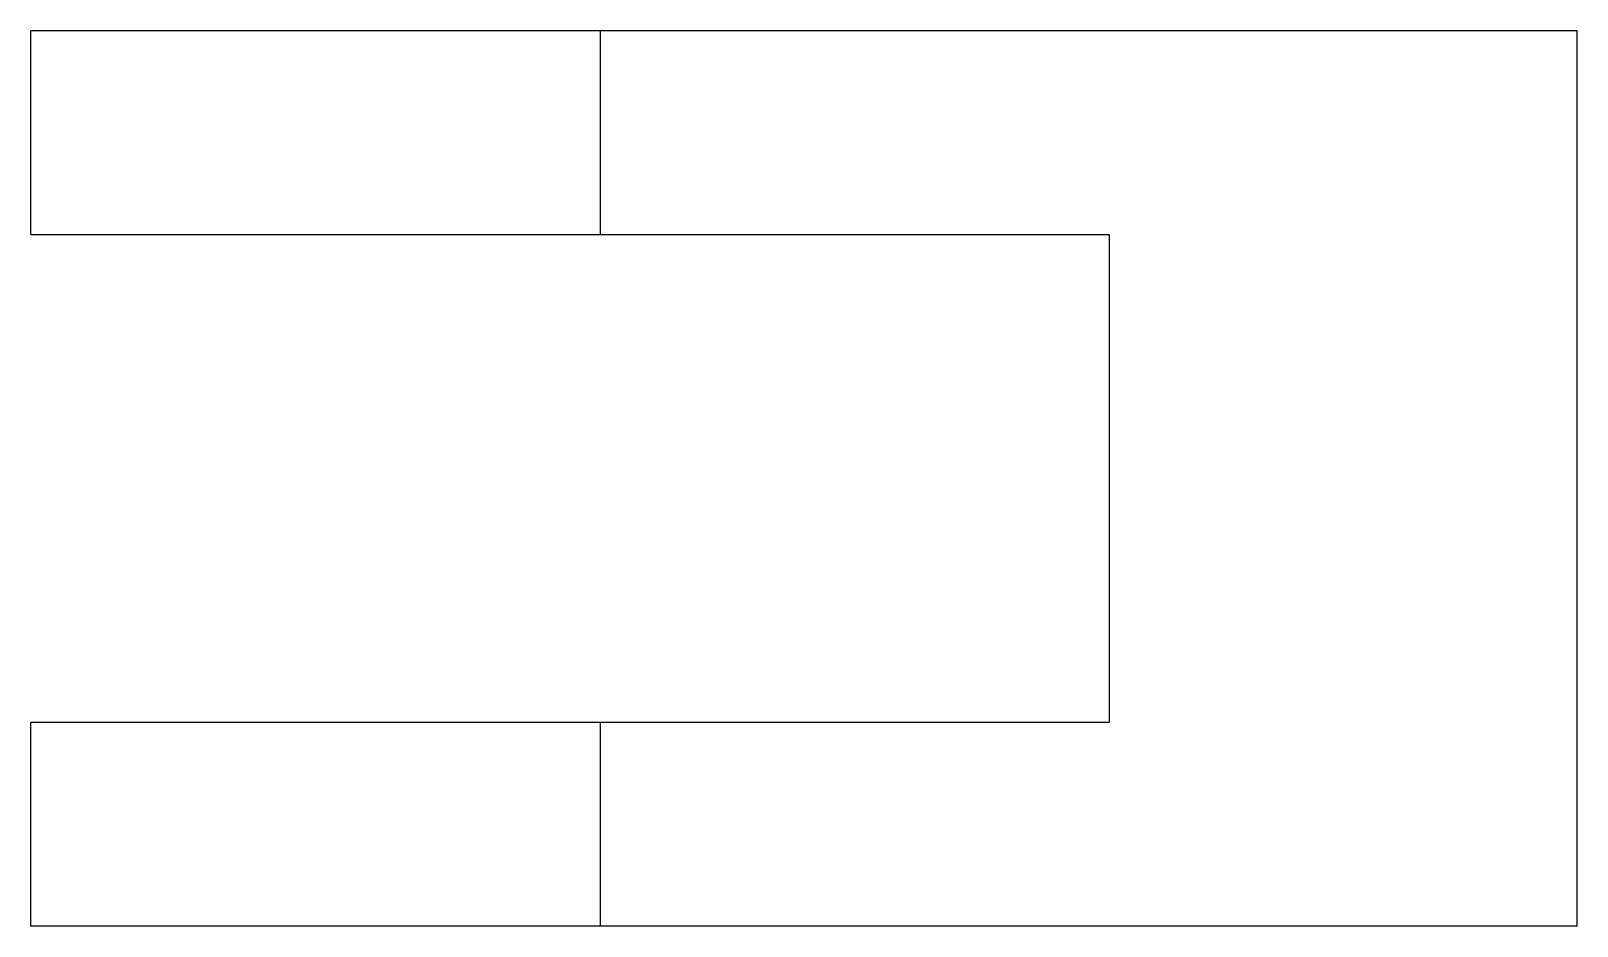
# Model space of a CAD drawing. Header units: metres. Extents: x -6.5 to 31.5, y -22 to 0.
import ezdxf

# ---------------------------------------------------------------- set-up
doc = ezdxf.new("R2010")
doc.units = ezdxf.units.M

msp = doc.modelspace()

# ---------------------------------------------------------------- linework, layer by layer
for points in [[(-6.5, -5), (-6.5, -4.9), (-6.5, -4.8), (-6.5, -4.7), (-6.5, -4.6), (-6.5, -4.5), (-6.5, -4.4), (-6.5, -4.3), (-6.5, -4.2), (-6.5, -4.1), (-6.5, -4), (-6.5, -3.9), (-6.5, -3.8), (-6.5, -3.7), (-6.5, -3.6), (-6.5, -3.5), (-6.5, -3.4), (-6.5, -3.3), (-6.5, -3.2), (-6.5, -3.1), (-6.5, -3), (-6.5, -2.9), (-6.5, -2.8), (-6.5, -2.7), (-6.5, -2.6), (-6.5, -2.5), (-6.5, -2.4), (-6.5, -2.3), (-6.5, -2.2), (-6.5, -2.1), (-6.5, -2), (-6.5, -1.9), (-6.5, -1.8), (-6.5, -1.7), (-6.5, -1.6), (-6.5, -1.5), (-6.5, -1.4), (-6.5, -1.3), (-6.5, -1.2), (-6.5, -1.1), (-6.5, -1), (-6.5, -0.9), (-6.5, -0.8), (-6.5, -0.7), (-6.5, -0.6), (-6.5, -0.5), (-6.5, -0.4), (-6.5, -0.3), (-6.5, -0.2), (-6.5, -0.1), (-6.5, 0)], [(7.5, 0), (7.451, 0), (7.402, 0), (7.353, 0), (7.262, 0), (7.117, 0), (6.972, 0), (6.827, 0), (6.607, 0), (6.373, 0), (6.14, 0), (5.884, 0), (5.574, 0), (5.263, 0), (4.953, 0), (4.599, 0), (4.227, 0), (3.856, 0), (3.478, 0), (3.064, 0), (2.649, 0), (2.235, 0), (1.808, 0), (1.372, 0), (0.936, 0), (0.5, 0), (0.064, 0), (-0.372, 0), (-0.808, 0), (-1.235, 0), (-1.649, 0), (-2.064, 0), (-2.478, 0), (-2.856, 0), (-3.227, 0), (-3.599, 0), (-3.953, 0), (-4.263, 0), (-4.574, 0), (-4.884, 0), (-5.14, 0), (-5.373, 0), (-5.607, 0), (-5.827, 0), (-5.972, 0), (-6.117, 0), (-6.262, 0), (-6.353, 0), (-6.402, 0), (-6.451, 0), (-6.5, 0)], [(7.5, -5), (7.5, -4.9), (7.5, -4.8), (7.5, -4.7), (7.5, -4.6), (7.5, -4.5), (7.5, -4.4), (7.5, -4.3), (7.5, -4.2), (7.5, -4.1), (7.5, -4), (7.5, -3.9), (7.5, -3.8), (7.5, -3.7), (7.5, -3.6), (7.5, -3.5), (7.5, -3.4), (7.5, -3.3), (7.5, -3.2), (7.5, -3.1), (7.5, -3), (7.5, -2.9), (7.5, -2.8), (7.5, -2.7), (7.5, -2.6), (7.5, -2.5), (7.5, -2.4), (7.5, -2.3), (7.5, -2.2), (7.5, -2.1), (7.5, -2), (7.5, -1.9), (7.5, -1.8), (7.5, -1.7), (7.5, -1.6), (7.5, -1.5), (7.5, -1.4), (7.5, -1.3), (7.5, -1.2), (7.5, -1.1), (7.5, -1), (7.5, -0.9), (7.5, -0.8), (7.5, -0.7), (7.5, -0.6), (7.5, -0.5), (7.5, -0.4), (7.5, -0.3), (7.5, -0.2), (7.5, -0.1), (7.5, 0)], [(31.5, 0), (31.02, 0), (30.54, 0), (30.06, 0), (29.58, 0), (29.1, 0), (28.62, 0), (28.14, 0), (27.66, 0), (27.18, 0), (26.7, 0), (26.22, 0), (25.74, 0), (25.26, 0), (24.78, 0), (24.3, 0), (23.82, 0), (23.34, 0), (22.86, 0), (22.38, 0), (21.9, 0), (21.42, 0), (20.94, 0), (20.46, 0), (19.98, 0), (19.5, 0), (19.02, 0), (18.54, 0), (18.06, 0), (17.58, 0), (17.1, 0), (16.62, 0), (16.14, 0), (15.66, 0), (15.18, 0), (14.7, 0), (14.22, 0), (13.74, 0), (13.26, 0), (12.78, 0), (12.3, 0), (11.82, 0), (11.34, 0), (10.86, 0), (10.38, 0), (9.9, 0), (9.42, 0), (8.94, 0), (8.46, 0), (7.98, 0), (7.5, 0)], [(31.5, -22), (31.5, -21.56), (31.5, -21.12), (31.5, -20.68), (31.5, -20.24), (31.5, -19.8), (31.5, -19.36), (31.5, -18.92), (31.5, -18.48), (31.5, -18.04), (31.5, -17.6), (31.5, -17.16), (31.5, -16.72), (31.5, -16.28), (31.5, -15.84), (31.5, -15.4), (31.5, -14.96), (31.5, -14.52), (31.5, -14.08), (31.5, -13.64), (31.5, -13.2), (31.5, -12.76), (31.5, -12.32), (31.5, -11.88), (31.5, -11.44), (31.5, -11), (31.5, -10.56), (31.5, -10.12), (31.5, -9.68), (31.5, -9.24), (31.5, -8.8), (31.5, -8.36), (31.5, -7.92), (31.5, -7.48), (31.5, -7.04), (31.5, -6.6), (31.5, -6.16), (31.5, -5.72), (31.5, -5.28), (31.5, -4.84), (31.5, -4.4), (31.5, -3.96), (31.5, -3.52), (31.5, -3.08), (31.5, -2.64), (31.5, -2.2), (31.5, -1.76), (31.5, -1.32), (31.5, -0.88), (31.5, -0.44), (31.5, 0)], [(-6.5, -5), (-6.451, -5), (-6.402, -5), (-6.353, -5), (-6.262, -5), (-6.117, -5), (-5.972, -5), (-5.827, -5), (-5.607, -5), (-5.373, -5), (-5.14, -5), (-4.884, -5), (-4.574, -5), (-4.263, -5), (-3.953, -5), (-3.599, -5), (-3.227, -5), (-2.856, -5), (-2.478, -5), (-2.064, -5), (-1.649, -5), (-1.235, -5), (-0.808, -5), (-0.372, -5), (0.064, -5), (0.5, -5), (0.936, -5), (1.372, -5), (1.808, -5), (2.235, -5), (2.649, -5), (3.064, -5), (3.478, -5), (3.856, -5), (4.227, -5), (4.599, -5), (4.953, -5), (5.263, -5), (5.574, -5), (5.884, -5), (6.14, -5), (6.373, -5), (6.607, -5), (6.827, -5), (6.972, -5), (7.117, -5), (7.262, -5), (7.353, -5), (7.402, -5), (7.451, -5), (7.5, -5)], [(7.5, -5), (7.75, -5), (8, -5), (8.25, -5), (8.5, -5), (8.75, -5), (9, -5), (9.25, -5), (9.5, -5), (9.75, -5), (10, -5), (10.25, -5), (10.5, -5), (10.75, -5), (11, -5), (11.25, -5), (11.5, -5), (11.75, -5), (12, -5), (12.25, -5), (12.5, -5), (12.75, -5), (13, -5), (13.25, -5), (13.5, -5), (13.75, -5), (14, -5), (14.25, -5), (14.5, -5), (14.75, -5), (15, -5), (15.25, -5), (15.5, -5), (15.75, -5), (16, -5), (16.25, -5), (16.5, -5), (16.75, -5), (17, -5), (17.25, -5), (17.5, -5), (17.75, -5), (18, -5), (18.25, -5), (18.5, -5), (18.75, -5), (19, -5), (19.25, -5), (19.5, -5), (19.75, -5), (20, -5)], [(20, -5), (20, -5.24), (20, -5.48), (20, -5.72), (20, -5.96), (20, -6.2), (20, -6.44), (20, -6.68), (20, -6.92), (20, -7.16), (20, -7.4), (20, -7.64), (20, -7.88), (20, -8.12), (20, -8.36), (20, -8.6), (20, -8.84), (20, -9.08), (20, -9.32), (20, -9.56), (20, -9.8), (20, -10.04), (20, -10.28), (20, -10.52), (20, -10.76), (20, -11), (20, -11.24), (20, -11.48), (20, -11.72), (20, -11.96), (20, -12.2), (20, -12.44), (20, -12.68), (20, -12.92), (20, -13.16), (20, -13.4), (20, -13.64), (20, -13.88), (20, -14.12), (20, -14.36), (20, -14.6), (20, -14.84), (20, -15.08), (20, -15.32), (20, -15.56), (20, -15.8), (20, -16.04), (20, -16.28), (20, -16.52), (20, -16.76), (20, -17)], [(7.5, -17), (7.451, -17), (7.402, -17), (7.353, -17), (7.262, -17), (7.117, -17), (6.972, -17), (6.827, -17), (6.607, -17), (6.373, -17), (6.14, -17), (5.884, -17), (5.574, -17), (5.263, -17), (4.953, -17), (4.599, -17), (4.227, -17), (3.856, -17), (3.478, -17), (3.064, -17), (2.649, -17), (2.235, -17), (1.808, -17), (1.372, -17), (0.936, -17), (0.5, -17), (0.064, -17), (-0.372, -17), (-0.808, -17), (-1.235, -17), (-1.649, -17), (-2.064, -17), (-2.478, -17), (-2.856, -17), (-3.227, -17), (-3.599, -17), (-3.953, -17), (-4.263, -17), (-4.574, -17), (-4.884, -17), (-5.14, -17), (-5.373, -17), (-5.607, -17), (-5.827, -17), (-5.972, -17), (-6.117, -17), (-6.262, -17), (-6.353, -17), (-6.402, -17), (-6.451, -17), (-6.5, -17)], [(-6.5, -22), (-6.5, -21.9), (-6.5, -21.8), (-6.5, -21.7), (-6.5, -21.6), (-6.5, -21.5), (-6.5, -21.4), (-6.5, -21.3), (-6.5, -21.2), (-6.5, -21.1), (-6.5, -21), (-6.5, -20.9), (-6.5, -20.8), (-6.5, -20.7), (-6.5, -20.6), (-6.5, -20.5), (-6.5, -20.4), (-6.5, -20.3), (-6.5, -20.2), (-6.5, -20.1), (-6.5, -20), (-6.5, -19.9), (-6.5, -19.8), (-6.5, -19.7), (-6.5, -19.6), (-6.5, -19.5), (-6.5, -19.4), (-6.5, -19.3), (-6.5, -19.2), (-6.5, -19.1), (-6.5, -19), (-6.5, -18.9), (-6.5, -18.8), (-6.5, -18.7), (-6.5, -18.6), (-6.5, -18.5), (-6.5, -18.4), (-6.5, -18.3), (-6.5, -18.2), (-6.5, -18.1), (-6.5, -18), (-6.5, -17.9), (-6.5, -17.8), (-6.5, -17.7), (-6.5, -17.6), (-6.5, -17.5), (-6.5, -17.4), (-6.5, -17.3), (-6.5, -17.2), (-6.5, -17.1), (-6.5, -17)], [(20, -17), (19.75, -17), (19.5, -17), (19.25, -17), (19, -17), (18.75, -17), (18.5, -17), (18.25, -17), (18, -17), (17.75, -17), (17.5, -17), (17.25, -17), (17, -17), (16.75, -17), (16.5, -17), (16.25, -17), (16, -17), (15.75, -17), (15.5, -17), (15.25, -17), (15, -17), (14.75, -17), (14.5, -17), (14.25, -17), (14, -17), (13.75, -17), (13.5, -17), (13.25, -17), (13, -17), (12.75, -17), (12.5, -17), (12.25, -17), (12, -17), (11.75, -17), (11.5, -17), (11.25, -17), (11, -17), (10.75, -17), (10.5, -17), (10.25, -17), (10, -17), (9.75, -17), (9.5, -17), (9.25, -17), (9, -17), (8.75, -17), (8.5, -17), (8.25, -17), (8, -17), (7.75, -17), (7.5, -17)], [(7.5, -22), (7.5, -21.9), (7.5, -21.8), (7.5, -21.7), (7.5, -21.6), (7.5, -21.5), (7.5, -21.4), (7.5, -21.3), (7.5, -21.2), (7.5, -21.1), (7.5, -21), (7.5, -20.9), (7.5, -20.8), (7.5, -20.7), (7.5, -20.6), (7.5, -20.5), (7.5, -20.4), (7.5, -20.3), (7.5, -20.2), (7.5, -20.1), (7.5, -20), (7.5, -19.9), (7.5, -19.8), (7.5, -19.7), (7.5, -19.6), (7.5, -19.5), (7.5, -19.4), (7.5, -19.3), (7.5, -19.2), (7.5, -19.1), (7.5, -19), (7.5, -18.9), (7.5, -18.8), (7.5, -18.7), (7.5, -18.6), (7.5, -18.5), (7.5, -18.4), (7.5, -18.3), (7.5, -18.2), (7.5, -18.1), (7.5, -18), (7.5, -17.9), (7.5, -17.8), (7.5, -17.7), (7.5, -17.6), (7.5, -17.5), (7.5, -17.4), (7.5, -17.3), (7.5, -17.2), (7.5, -17.1), (7.5, -17)], [(7.5, -22), (7.451, -22), (7.402, -22), (7.353, -22), (7.262, -22), (7.117, -22), (6.972, -22), (6.827, -22), (6.607, -22), (6.373, -22), (6.14, -22), (5.884, -22), (5.574, -22), (5.263, -22), (4.953, -22), (4.599, -22), (4.227, -22), (3.856, -22), (3.478, -22), (3.064, -22), (2.649, -22), (2.235, -22), (1.808, -22), (1.372, -22), (0.936, -22), (0.5, -22), (0.064, -22), (-0.372, -22), (-0.808, -22), (-1.235, -22), (-1.649, -22), (-2.064, -22), (-2.478, -22), (-2.856, -22), (-3.227, -22), (-3.599, -22), (-3.953, -22), (-4.263, -22), (-4.574, -22), (-4.884, -22), (-5.14, -22), (-5.373, -22), (-5.607, -22), (-5.827, -22), (-5.972, -22), (-6.117, -22), (-6.262, -22), (-6.353, -22), (-6.402, -22), (-6.451, -22), (-6.5, -22)], [(31.5, -22), (31.02, -22), (30.54, -22), (30.06, -22), (29.58, -22), (29.1, -22), (28.62, -22), (28.14, -22), (27.66, -22), (27.18, -22), (26.7, -22), (26.22, -22), (25.74, -22), (25.26, -22), (24.78, -22), (24.3, -22), (23.82, -22), (23.34, -22), (22.86, -22), (22.38, -22), (21.9, -22), (21.42, -22), (20.94, -22), (20.46, -22), (19.98, -22), (19.5, -22), (19.02, -22), (18.54, -22), (18.06, -22), (17.58, -22), (17.1, -22), (16.62, -22), (16.14, -22), (15.66, -22), (15.18, -22), (14.7, -22), (14.22, -22), (13.74, -22), (13.26, -22), (12.78, -22), (12.3, -22), (11.82, -22), (11.34, -22), (10.86, -22), (10.38, -22), (9.9, -22), (9.42, -22), (8.94, -22), (8.46, -22), (7.98, -22), (7.5, -22)]]:
    msp.add_lwpolyline(points)

doc.saveas('drawing.dxf')
